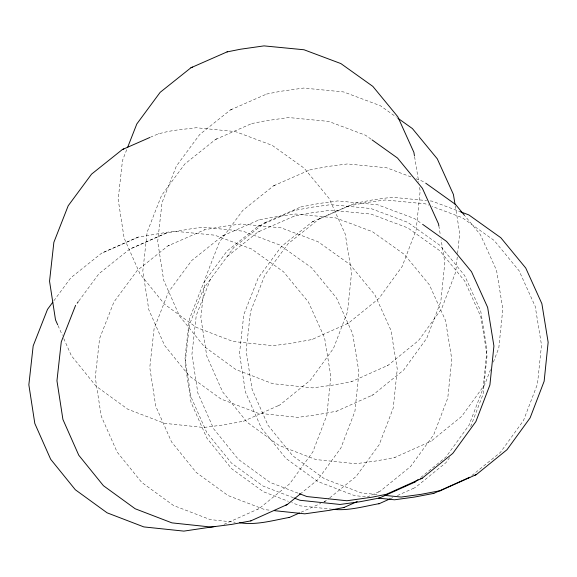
<?xml version="1.0" encoding="UTF-8"?>
<svg xmlns="http://www.w3.org/2000/svg" width="577" height="577" viewBox="0 0 577 577"><rect width="100%" height="100%" fill="white"/><g stroke="black" fill="none" stroke-linecap="round" stroke-linejoin="round"><path stroke-width="0.43" stroke-dasharray="2.88 2.16" d="M457.244 257.025L455.693 272.077L441.665 308.702L418.577 340.509L388.004 365.32L386.482 366.02M457.604 253.483L459.703 233.122L455.282 205.91M490.522 369.583L484.781 384.563L461.694 416.37L431.12 441.189L429.605 441.881M493.393 362.089L498.809 347.938L502.827 308.983L496.545 270.361L480.403 234.695L465.127 216.123M470.644 426.684L483.079 394.221L487.089 355.266L480.814 316.643L464.673 280.977L439.775 250.707L407.809 227.886L370.953 214.081L330.938 210.194L312.28 212.74L294.458 216L257.854 232.077L227.086 256.65M126.716 149.681L122.49 160.471L118.162 199.397L124.127 238.07L139.973 273.859L164.633 304.331L196.411 327.404L233.151 341.505L273.181 345.702L293.008 342.998L311.955 339.528L348.465 323.156L379.039 298.338L402.126 266.531L416.154 229.906L420.164 190.951L419.45 186.566M210.569 279.008L196.245 315.525L191.917 354.444L197.882 393.117L213.728 428.913L238.388 459.379L270.166 482.451L298.554 493.349M449.634 457.59L445.963 462.653L415.39 487.464L413.868 488.164M53.863 300.747L70.841 277.753L101.617 253.18L138.22 237.104L169.559 231.86L175.487 231.319L214.716 235.178L251.565 248.99L283.531 271.803L308.435 302.081L324.577 337.74L330.852 376.37L326.842 415.317L312.813 451.95L289.726 483.75L259.152 508.568L257.63 509.26M78.789 301.021L98.948 273.714L129.717 249.141L166.327 233.065L193.663 228.362L203.587 227.28L242.816 231.139L279.672 244.951L311.638 267.771L336.535 298.042L352.677 333.708L358.952 372.331L354.942 411.278L340.913 447.911L317.826 479.711L301.151 493.248M278.323 405.667L279.845 404.967L310.419 380.156L333.506 348.349L347.534 311.724L351.544 272.77L345.27 234.147L329.128 198.481L304.23 168.21L272.265 145.39L235.409 131.585L196.18 127.726C180.94 129.818 164.806 130.265 150.748 137.088M371.602 395.505L373.124 394.812L403.698 369.994L426.785 338.187L440.814 301.562L444.831 262.607L441.116 239.787M324.043 501.94L329.034 498.427M329.734 497.864L356.139 476.429L379.226 444.622L393.254 407.997L397.264 369.042L390.982 330.419L374.848 294.76L349.943 264.482L317.977 241.669L281.129 227.857L241.107 223.977L222.455 226.516L204.633 229.783L168.03 245.86L137.254 270.425L113.907 302.052L99.59 338.562L95.263 377.488L101.227 416.161L117.073 451.95L141.733 482.422L173.511 505.495L210.244 519.596L235.192 522.25M378.562 491.986L380.084 491.287L410.658 466.468L433.745 434.669L447.774 398.043L451.784 359.089L445.502 320.466L429.367 284.8L404.463 254.529L372.497 231.709L335.648 217.897L295.633 214.017L272.106 217.356L259.152 219.823L222.549 235.899L191.773 260.472L168.434 292.092L154.109 328.609L149.782 367.527L155.747 406.201L171.593 441.989L196.252 472.462L228.03 495.535L264.771 509.642L271.002 510.306M420.864 477.41L445.877 457.107L468.964 425.299L482.992 388.674L487.002 349.72L480.728 311.097L464.586 275.431L439.681 245.16L407.715 222.34L370.867 208.528L330.852 204.647L312.193 207.193L294.371 210.454L257.768 226.53L226.992 251.103L203.652 282.723L189.328 319.24L185.001 358.158L190.965 396.832L206.818 432.62L231.471 463.093L263.249 486.166L293.311 497.706M471.878 475.549L500.367 452.426L523.454 420.619L537.483 383.993L541.5 345.039L535.218 306.416L519.076 270.75L494.179 240.479L462.213 217.666L432.058 206.364M231.961 109.255L230.468 109.933L199.692 134.506L176.353 166.126L162.029 202.642L157.701 241.561L163.666 280.234L179.519 316.03L204.171 346.496L235.95 369.576L272.69 383.676L312.72 387.874L332.554 385.169L351.494 381.7L388.004 365.32M217.082 138.74L215.596 139.425L184.82 163.991L161.473 195.617L147.149 232.127L142.822 271.053L148.794 309.726L164.64 345.515L189.292 375.988L221.078 399.06L257.811 413.161L297.847 417.359L317.675 414.654L336.622 411.185L373.124 394.812M275.078 185.116L273.592 185.801L242.816 210.367L219.469 241.987L205.145 278.503L200.825 317.422L206.79 356.103L222.635 391.891L247.288 422.364L279.073 445.437L315.807 459.537L355.843 463.735L375.67 461.03L394.618 457.561L431.12 441.189M266.177 222.138L264.684 222.816L233.909 247.389L203.739 288.269L189.415 324.786L185.087 363.705L191.052 402.378L206.905 438.174L231.557 468.639L263.336 491.712L288.385 501.334M313.751 221.171L312.265 221.857L281.489 246.422L258.143 278.042L243.819 314.559L239.498 353.477L245.463 392.158L261.309 427.946L285.961 458.419L317.747 481.492L354.48 495.593L366.95 496.92M320.408 218.438L318.915 219.116L288.139 243.689L264.8 275.308L250.476 311.825L246.148 350.744L252.113 389.417L267.966 425.213L292.618 455.686L324.397 478.759L361.137 492.859L378.952 494.756M158.415 133.734L158.92 133.503M266.574 94.087L280.025 91.39L303.552 88.057L343.567 91.938L380.416 105.742L396.406 117.153M251.702 123.572L265.153 120.881L288.673 117.542L328.688 121.422L365.544 135.234L371.357 139.382M138.22 237.104L101.617 253.18M166.327 233.065L129.717 249.141M309.698 169.948L328.017 166.457L347.462 163.94L386.684 167.799L410.975 176.901M168.03 245.86L169.523 245.175M204.135 230.007L204.633 229.783M222.549 235.899L224.042 235.214M258.655 220.053L259.152 219.823M257.768 226.53L259.261 225.845M300.79 206.97L319.11 203.479L337.761 200.933L377.784 204.821L414.632 218.625L421.895 223.811M293.873 210.684L294.371 210.454M257.854 232.077L259.347 231.391M293.96 216.231L294.458 216M348.371 206.003L366.691 202.513L385.342 199.974L425.357 203.854L428.711 205.109M355.021 203.27L373.341 199.779L391.999 197.24L426.663 200.594M311.955 339.528L312.482 339.29M346.943 323.848L348.465 323.156M63.795 338.591L71.36 355.677L96.013 386.143L127.791 409.216L164.532 423.323L203.724 427.492L224.395 424.816L243.869 421.102M351.494 381.7L352.028 381.455M336.622 411.185L337.148 410.947M394.618 457.561L395.144 457.323M243.343 421.347L279.845 404.967M223.991 524.334L259.152 508.568M301.028 512.246L320.783 503.404M323.928 501.976L325.565 501.247M367.174 497.085L380.084 491.287M390.86 498.47L392.713 497.641M397.402 495.535L415.39 487.464M230.468 109.933L267.072 93.856M215.596 139.425L252.199 123.348M273.592 185.801L310.195 169.725M264.684 222.816L301.288 206.739M312.265 221.857L348.869 205.78M318.915 219.116L355.519 203.046M430.233 200.947L432.014 201.121L460.489 211.788M332.143 509.231L300.076 505.82L291.724 502.61M416.003 178.783L423.54 181.611L424.989 182.642M58.032 325.579L62.352 335.338M438.837 225.744L440.402 235.394M414.596 156.72L418.736 182.173"/><path stroke-width="0.87" d="M127.697 147.193L136.814 123.961L160.154 92.334L190.929 67.769L192.422 67.083M75.601 305.334L61.277 341.844L56.95 380.77L62.915 419.443L78.768 455.231L103.42 485.704L135.206 508.777L171.939 522.877L211.132 527.053L231.803 524.37L250.75 520.908L287.252 504.529L300.458 493.811M52.803 302.182L47.502 309.373L33.177 345.883L28.85 384.809L34.815 423.482L50.668 459.27L75.32 489.743L107.098 512.816L143.839 526.916L183.868 531.114L215.279 526.448M77.195 303.177L78.256 301.742M413.781 482.617L418.08 479.66M420.698 478.903L422.22 478.203L452.794 453.392L475.881 421.585L489.909 384.96L493.919 346.005L487.637 307.382L471.503 271.717L446.598 241.446L422.624 224.33M474.929 475.203L476.451 474.51L507.024 449.692L530.112 417.885L544.14 381.26L548.15 342.305L541.875 303.682L525.734 268.017L500.829 237.746L468.863 214.925L460.489 211.788M123.803 148.895L122.31 149.58L91.541 174.153L68.194 205.773L53.87 242.29L49.543 281.208L55.507 319.882L57.671 324.764M227.035 51.916L240.486 49.225L264.006 45.886L304.029 49.766L340.877 63.578L372.843 86.391L397.748 116.669L413.882 152.328L414.459 155.84M250.75 520.908L251.276 520.663M285.73 505.228L287.252 504.529M239.643 522.726C256.39 525.467 273.209 520.295 289.582 517.381M274.565 510.681L304.8 513.833L329.806 510.284L344.101 507.421M299.391 493.674L306.906 496.559L346.936 500.757L371.941 497.208L386.237 494.338M294.14 498.023L299.99 500.273L340.019 504.464L359.853 501.766L379.327 498.052M333.037 509.325C348.595 511.013 364.202 506.317 379.414 503.598M378.534 498.153L394.517 499.79L414.344 497.085L433.817 493.378M384.296 495.326L401.166 497.057L421.001 494.352L440.475 490.645M468.279 477.936L469.793 477.244M289.055 517.619L299.398 512.982M343.575 507.666L357.185 501.557M385.71 494.583L422.22 478.203M378.793 498.297L415.303 481.918M378.88 503.844L390.276 498.737M433.291 493.616L468.978 477.612M439.941 490.883L476.451 474.51M190.929 67.769L227.533 51.692M122.31 149.58L149.933 137.441M397.856 118.191L412.389 128.563L437.287 158.834L453.428 194.499L454.993 204.157M372.078 139.901L397.51 158.048L422.407 188.326L438.549 223.984L438.837 225.744M425.718 183.161L455.505 204.424L464.557 215.437"/></g></svg>
